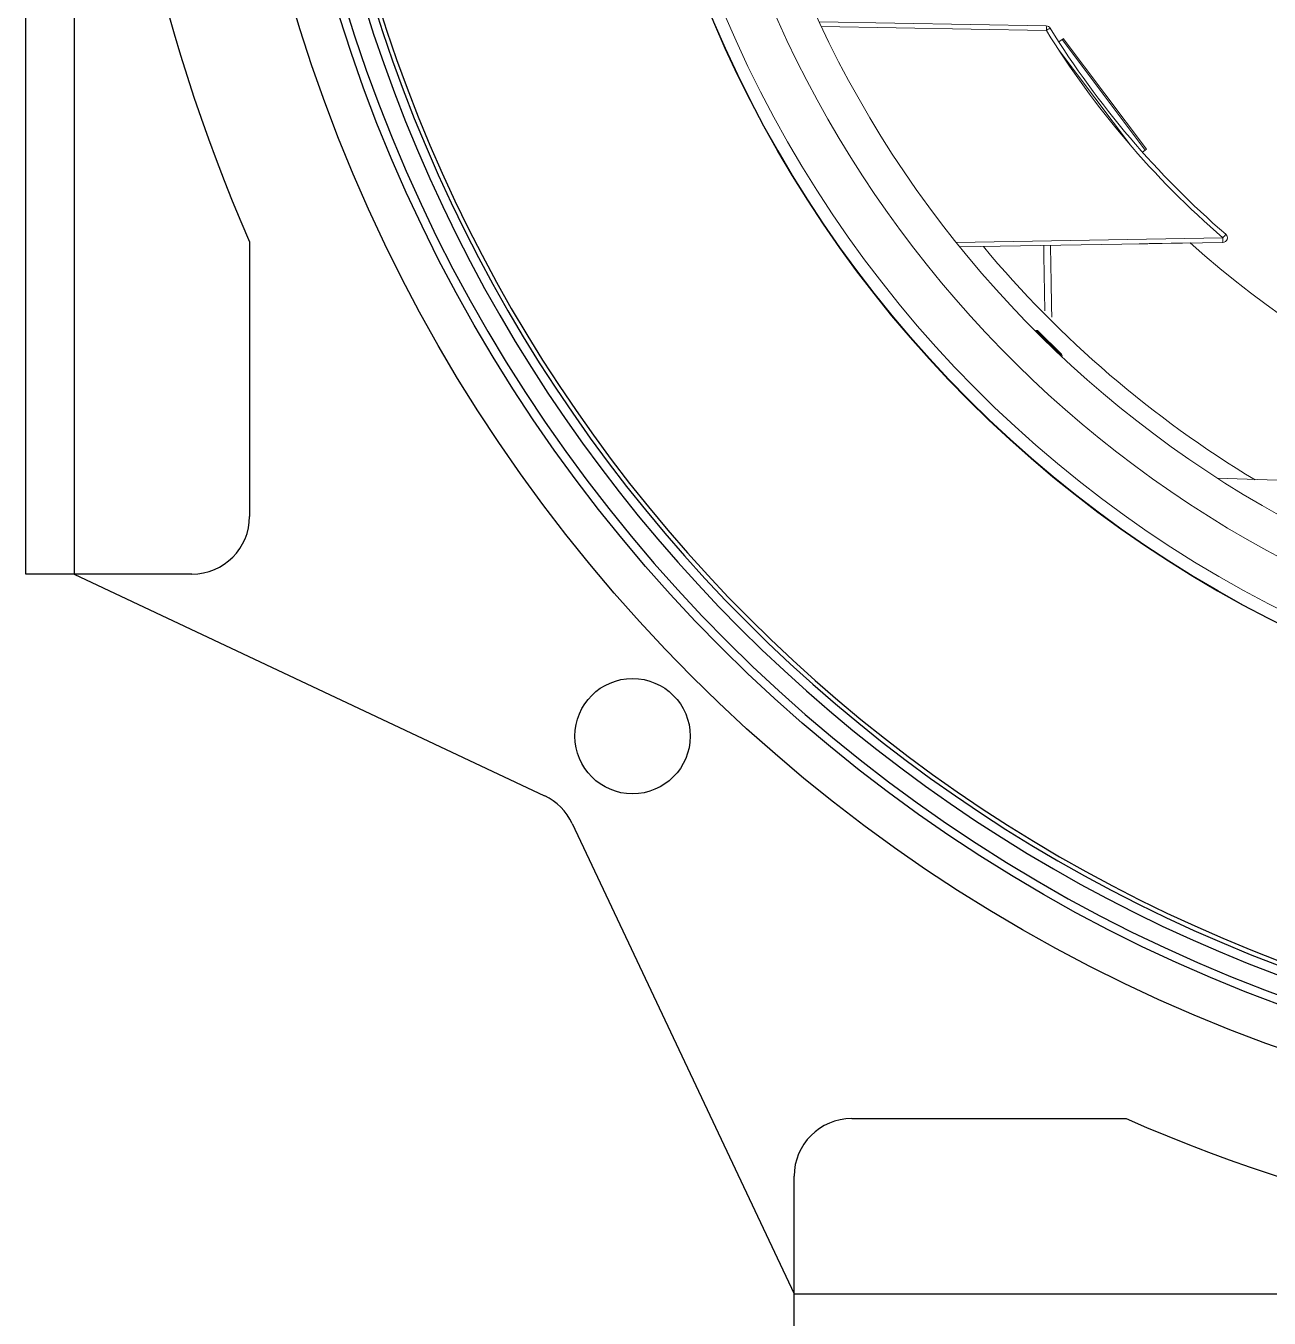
# Model space of a CAD drawing. Extents: x 8 to 113, y 0 to 87.
# Drawn here: x 45.141 to 47.835, y 33.006 to 35.807 of the extents above; entities that cross this region are included whole.
import ezdxf

# ---------------------------------------------------------------- set-up
doc = ezdxf.new("R2010")
doc.units = 0
doc.header["$MEASUREMENT"] = 0
doc.layers.add('OBJECT', color=7, linetype='CONTINUOUS')

msp = doc.modelspace()

# ---------------------------------------------------------------- linework, layer by layer
at = {"layer": 'OBJECT'}
for p, q in [((45.1411, 34.6187), (45.1411, 39.0187)), ((45.246, 39.0187), (45.246, 34.6187)), ((45.626, 35.3382), (45.626, 34.7437)), ((45.246, 34.6187), (45.1411, 34.6187)), ((45.501, 34.6187), (45.246, 34.6187)), ((45.246, 34.6187), (46.2654, 34.1378)), ((46.3251, 34.0781), (46.806, 33.0587)), ((46.931, 33.4387), (47.5255, 33.4387)), ((46.806, 33.0587), (46.806, 33.3137)), ((46.806, 32.9538), (46.806, 33.0587)), ((46.806, 33.0587), (51.206, 33.0587))]:
    msp.add_line(p, q, dxfattribs=at)
at = {"layer": 'OBJECT', "lineweight": 15}
for p, q in [((46.86, 35.8152), (47.3525, 35.8066)), ((47.3525, 35.7966), (46.8647, 35.8051)), ((47.3866, 35.777), (47.3798, 35.7718)), ((47.5671, 35.5374), (47.3866, 35.777)), ((47.5698, 35.5394), (47.3893, 35.779)), ((47.3801, 35.7532), (47.5349, 35.5479)), ((47.5671, 35.5374), (47.5611, 35.5329)), ((47.5698, 35.5394), (47.5671, 35.5374)), ((47.1571, 35.3373), (47.7351, 35.3474)), ((47.7351, 35.3374), (47.165, 35.3275)), ((47.6646, 35.3362), (47.5818, 35.3347)), ((47.3334, 35.1434), (47.3319, 35.1422)), ((47.3334, 35.1434), (47.3351, 35.1452)), ((47.3835, 35.0934), (47.3334, 35.1434)), ((47.3351, 35.1452), (47.3852, 35.0951)), ((47.3829, 35.0927), (47.3835, 35.0934)), ((47.3835, 35.0934), (47.3852, 35.0951)), ((47.723, 34.8267), (48.8861, 34.786)), ((47.7934, 34.576), (47.7934, 34.576))]:
    msp.add_line(p, q, dxfattribs=at)
at = {"layer": 'OBJECT', "lineweight": 15, "flags": 128}
for points in [[(47.3866, 35.777), (47.3881, 35.7781), (47.389, 35.7788), (47.3893, 35.779), (47.3893, 35.779)], [(47.3285, 35.1456), (47.3288, 35.1457), (47.3293, 35.1458), (47.33, 35.1458), (47.3306, 35.1455), (47.3313, 35.1452), (47.332, 35.1447), (47.3327, 35.1441), (47.3334, 35.1434)]]:
    msp.add_lwpolyline(points, dxfattribs=at)
at = {"layer": 'OBJECT'}
for centre, radius in [((49.006, 36.8187), 3.425), ((49.0071, 36.8187), 3.3365), ((46.4558, 34.2674), 0.125)]:
    msp.add_circle(centre, radius, dxfattribs=at)
at = {"layer": 'OBJECT', "lineweight": 15}
for radius in [2.5787, 2.5775]:
    msp.add_circle((49.0071, 36.8187), radius, dxfattribs=at)
for centre, radius, start, end in [((49.0071, 36.8187), 2.55, 90.4494, 269.5506), ((49.0071, 36.8187), 2.45, 107.0993, 252.9007), ((49.0071, 36.8187), 2.37, 107.3491, 252.6509), ((47.209, 35.8016), 0.1436, 358.0047, 1.9953), ((47.3523, 35.7966), 0.01, 31.6932, 89), ((47.2131, 36.027), 0.2693, 301.178, 303.274), ((49.0071, 36.8182), 1.9445, 211.6933, 229.1456), ((49.0069, 36.8182), 1.9346, 211.6933, 229.1457), ((47.5946, 35.4721), 0.1879, 318.4037, 321.4192), ((47.7349, 35.3474), 0.01, 271, 49.1458), ((47.5916, 35.3424), 0.1436, 358.0047, 1.9953), ((49.0071, 36.8187), 2.33, 219.7636, 238.9507), ((49.0071, 36.8187), 2, 227.8375, 266.4167), ((47.3316, 35.1417), 0.005, 45, 128.5636), ((47.3792, 35.0879), 0.00693, 17.2824, 51.3572), ((47.3817, 35.0916), 0.005, 336.0496, 45)]:
    msp.add_arc(centre, radius, start, end, dxfattribs=at)
at = {"layer": 'OBJECT'}
for centre, radius, start, end in [((49.006, 36.8187), 3.69, 156.3466, 203.6534), ((49.0071, 36.8187), 3.318, 181.4161, 268.5839), ((49.0071, 36.8187), 3.278, 187.5476, 262.4524), ((49.0071, 36.8187), 3.258, 187.57, 262.43), ((49.006, 36.8187), 3.248, 187.5826, 262.4041), ((45.501, 34.7437), 0.125, 270, 0), ((46.2121, 34.0248), 0.125, 25.2532, 64.7468), ((46.931, 33.3137), 0.125, 90, 180), ((49.006, 36.8187), 3.69, 246.3466, 293.6534)]:
    msp.add_arc(centre, radius, start, end, dxfattribs=at)
at = {"layer": 'OBJECT', "lineweight": 15}
for points in [[(47.3493, 35.1892), (47.3468, 35.3306)], [(47.3616, 35.3309), (47.3643, 35.175)]]:
    msp.add_open_spline(points, degree=1, dxfattribs=at)
msp.add_open_spline([(47.5537, 35.3342), (47.5538, 35.3343), (47.554, 35.3343), (47.5565, 35.3343), (47.5615, 35.3344), (47.5701, 35.3345), (47.5775, 35.3347), (47.5818, 35.3347)], degree=3, knots=[0, 0, 0, 0, 0.1014, 0.243632, 0.421286, 0.659358, 1, 1, 1, 1], dxfattribs=at)

doc.saveas('drawing.dxf')
